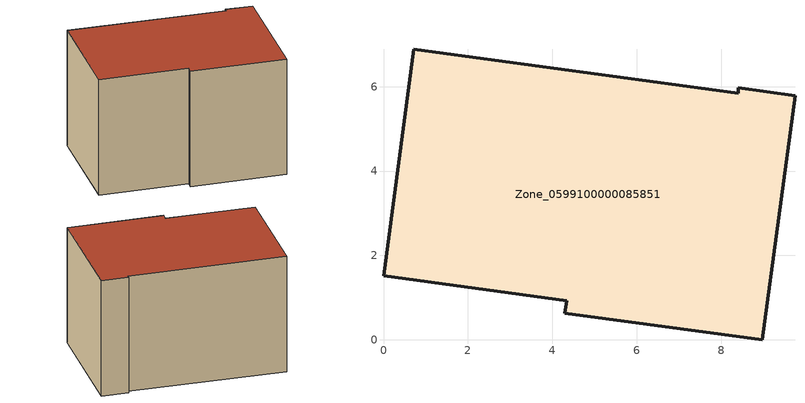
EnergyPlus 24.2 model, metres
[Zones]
Zone_0599100000085851
 floor ground (C_G): 8.41,5.97 9.75,5.79 8.97,0 4.3,0.63 4.34,0.93 0,1.52 0.71,6.89 8.4,5.84 z0
 wall outside (C_F): 9.75,5.79 8.41,5.97 8.4,5.84 0.71,6.89 0,1.52 4.34,0.93 4.3,0.63 8.97,0 9.75,5.79 z0:6.05
 roof outside (C_R): 8.4,5.84 0.71,6.89 0,1.52 4.34,0.93 4.3,0.63 8.97,0 9.75,5.79 8.41,5.97 z6.05
[BUILDING]
Pand.0599100000085851: North Axis=0; Terrain=City; Loads Convergence Tolerance Value=0.04; Temperature Convergence Tolerance Value=0.4; Solar Distribution=FullExterior; Maximum Number of Warmup Days=25; Minimum Number of Warmup Days=1
[Site:Location]
Rotterdam.The.Hague.AP_ZH_NLD Design_Conditions: Latitude=51.96; Longitude=4.45; Time Zone=1; Elevation=-4.5
[SITE:GROUNDTEMPERATURE:BUILDINGSURFACE]
18, 18, 18, 18, 18, 18, 18, 18, 18, 18, 18, 18
[MATERIAL] Thermal Absorptance=0.9; Solar Absorptance=0.7; Visible Absorptance=0.7
Name | Roughness | Thickness | Conductivity | Density | Specific Heat
G.TC.1946 | MediumSmooth | 0.15 | 1 | 540 | 1210
F.TC.1946 | Rough | 0.3 | 0.857143 | 1920 | 840
R.TC.1946 | MediumRough | 0.2 | 0.909091 | 1500 | 1000
[CONSTRUCTION]
C_G: G.TC.1946
C_F: F.TC.1946
C_R: R.TC.1946
[ZONE]
Zone_0599100000085851: Type=1; Multiplier=1; Ceiling Height=Autocalculate; Volume=Autocalculate; Floor Area=autocalculate; Part of Total Floor Area=Yes
[ZONEINFILTRATION:DESIGNFLOWRATE]
Infil_Zone_0599100000085851: Zone or ZoneList or Space or SpaceList=Zone_0599100000085851; Schedule=AlwaysOn; Design Flow Rate Calculation Method=Flow/Area; Flow Rate per Floor Area=0.003; Constant Term Coefficient=1; Temperature Term Coefficient=0; Velocity Term Coefficient=0; Velocity Squared Term Coefficient=0
[HVACTEMPLATE:ZONE:IDEALLOADSAIRSYSTEM]
Zone_0599100000085851: Maximum Heating Supply Air Temperature=50; Minimum Cooling Supply Air Temperature=13; Maximum Heating Supply Air Humidity Ratio=0.0156; Minimum Cooling Supply Air Humidity Ratio=0.0077; Heating Limit=NoLimit; Cooling Limit=NoLimit; Dehumidification Control Type=ConstantSensibleHeatRatio; Cooling Sensible Heat Ratio=0.7; Dehumidification Setpoint=60; Humidification Control Type=None; Humidification Setpoint=30; Outdoor Air Method=None; Outdoor Air Flow Rate per Person=0.00944; Outdoor Air Flow Rate per Zone Floor Area=0; Outdoor Air Flow Rate per Zone=0; Demand Controlled Ventilation Type=None; Outdoor Air Economizer Type=NoEconomizer; Heat Recovery Type=None; Sensible Heat Recovery Effectiveness=0.7; Latent Heat Recovery Effectiveness=0.65
[ZONECONTROL:THERMOSTAT]
ThermostatControl_Zone_0599100000085851: Zone or ZoneList=Zone_0599100000085851; Control Type Schedule=DualSetpointControlType; Control 1=Thermostat_Zone_0599100000085851; Temperature Difference Between Cutout And Setpoint=0
[THERMOSTATSETPOINT:DUALSETPOINT]
Thermostat_Zone_0599100000085851: Heating Setpoint Temperature Schedule=HeatingSetpoint_Zone_0599100000085851; Cooling Setpoint Temperature Schedule=CoolingSetpoint_Zone_0599100000085851
[SCHEDULE:COMPACT]
HeatingSetpoint_Zone_0599100000085851: Through: 12/31, For: AllDays, Until: 24:00, 21
CoolingSetpoint_Zone_0599100000085851: Through: 12/31, For: AllDays, Until: 24:00, 24
DualSetpointControlType: Through: 12/31, For: AllDays, Until: 24:00, 4
AlwaysOn: Through: 12/31, For: AllDays, Until: 24:00, 1
